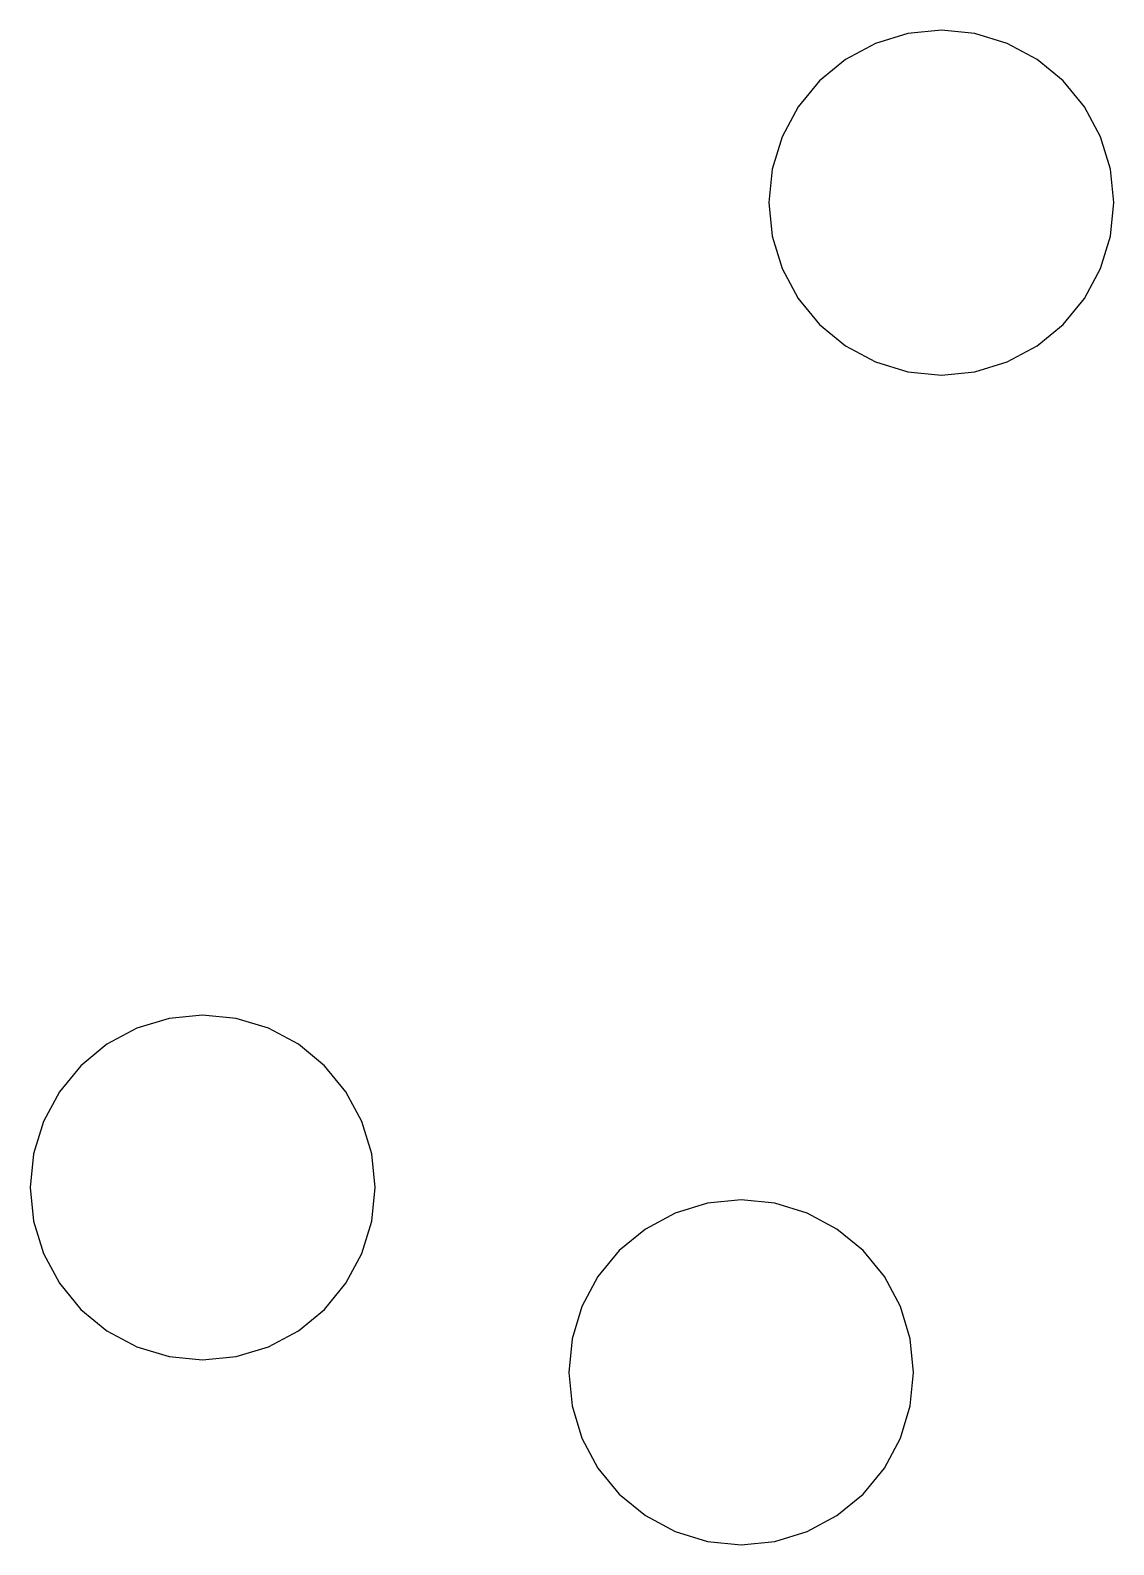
# Model space of a CAD drawing. Header units: metres. Extents: x -18.5 to 3.5, y -27.3 to 3.5.
import ezdxf

# ---------------------------------------------------------------- set-up
doc = ezdxf.new("R2010")
doc.units = ezdxf.units.M

msp = doc.modelspace()

# ---------------------------------------------------------------- linework, layer by layer
for p, q in [((-0.682816, 3.43274), (-1.33939, 3.23357)), ((0, 3.5), (-0.682816, 3.43274)), ((0.682816, 3.43274), (0, 3.5)), ((1.33939, 3.23357), (0.682816, 3.43274)), ((-1.33939, 3.23357), (-1.94449, 2.91014)), ((1.94449, 2.91014), (1.33939, 3.23357)), ((-1.94449, 2.91014), (-2.47487, 2.47487)), ((2.47487, 2.47487), (1.94449, 2.91014)), ((-2.47487, 2.47487), (-2.91014, 1.94449)), ((2.91014, 1.94449), (2.47487, 2.47487)), ((-2.91014, 1.94449), (-3.23357, 1.33939)), ((3.23357, 1.33939), (2.91014, 1.94449)), ((-3.23357, 1.33939), (-3.43274, 0.682816)), ((3.43274, 0.682816), (3.23357, 1.33939)), ((-3.43274, 0.682816), (-3.5, 0)), ((3.5, 0), (3.43274, 0.682816)), ((-3.5, 0), (-3.43274, -0.682816)), ((3.43274, -0.682816), (3.5, 0)), ((-3.43274, -0.682816), (-3.23357, -1.33939)), ((3.23357, -1.33939), (3.43274, -0.682816)), ((-3.23357, -1.33939), (-2.91014, -1.94449)), ((2.91014, -1.94449), (3.23357, -1.33939)), ((-2.91014, -1.94449), (-2.47487, -2.47487)), ((2.47487, -2.47487), (2.91014, -1.94449)), ((-2.47487, -2.47487), (-1.94449, -2.91014)), ((1.94449, -2.91014), (2.47487, -2.47487)), ((-1.94449, -2.91014), (-1.33939, -3.23357)), ((1.33939, -3.23357), (1.94449, -2.91014)), ((-1.33939, -3.23357), (-0.682816, -3.43274)), ((0.682816, -3.43274), (1.33939, -3.23357)), ((-0.682816, -3.43274), (0, -3.5)), ((0, -3.5), (0.682816, -3.43274)), ((-15.6828, -16.5672), (-16.3394, -16.7664)), ((-15, -16.5), (-15.6828, -16.5672)), ((-14.3172, -16.5672), (-15, -16.5)), ((-13.6606, -16.7664), (-14.3172, -16.5672)), ((-16.3394, -16.7664), (-16.9445, -17.0898)), ((-13.0555, -17.0898), (-13.6606, -16.7664)), ((-16.9445, -17.0898), (-17.4749, -17.5251)), ((-12.5251, -17.5251), (-13.0555, -17.0898)), ((-17.4749, -17.5251), (-17.9101, -18.0555)), ((-12.0898, -18.0555), (-12.5251, -17.5251)), ((-17.9101, -18.0555), (-18.2336, -18.6606)), ((-11.7664, -18.6606), (-12.0898, -18.0555)), ((-18.2336, -18.6606), (-18.4327, -19.3172)), ((-11.5672, -19.3172), (-11.7664, -18.6606)), ((-18.4327, -19.3172), (-18.5, -20)), ((-11.5, -20), (-11.5672, -19.3172)), ((-18.5, -20), (-18.4327, -20.6828)), ((-11.5672, -20.6828), (-11.5, -20)), ((-4.06531, -20.2528), (-4.74812, -20.32)), ((-3.38249, -20.32), (-4.06531, -20.2528)), ((-5.40471, -20.5192), (-6.00981, -20.8426)), ((-4.74812, -20.32), (-5.40471, -20.5192)), ((-2.72592, -20.5192), (-3.38249, -20.32)), ((-2.12082, -20.8426), (-2.72592, -20.5192)), ((-18.4327, -20.6828), (-18.2336, -21.3394)), ((-11.7664, -21.3394), (-11.5672, -20.6828)), ((-6.00981, -20.8426), (-6.54019, -21.2779)), ((-1.59044, -21.2779), (-2.12082, -20.8426)), ((-18.2336, -21.3394), (-17.9101, -21.9445)), ((-12.0898, -21.9445), (-11.7664, -21.3394)), ((-6.54019, -21.2779), (-6.97545, -21.8083)), ((-1.15517, -21.8083), (-1.59044, -21.2779)), ((-6.97545, -21.8083), (-7.29889, -22.4134)), ((-0.831726, -22.4134), (-1.15517, -21.8083)), ((-17.9101, -21.9445), (-17.4749, -22.4749)), ((-12.5251, -22.4749), (-12.0898, -21.9445)), ((-7.29889, -22.4134), (-7.49806, -23.0699)), ((-0.632568, -23.0699), (-0.831726, -22.4134)), ((-17.4749, -22.4749), (-16.9445, -22.9101)), ((-13.0555, -22.9101), (-12.5251, -22.4749)), ((-16.9445, -22.9101), (-16.3394, -23.2336)), ((-13.6606, -23.2336), (-13.0555, -22.9101)), ((-16.3394, -23.2336), (-15.6828, -23.4327)), ((-14.3172, -23.4327), (-13.6606, -23.2336)), ((-7.49806, -23.0699), (-7.56531, -23.7528)), ((-0.565308, -23.7528), (-0.632568, -23.0699)), ((-15.6828, -23.4327), (-15, -23.5)), ((-15, -23.5), (-14.3172, -23.4327)), ((-7.56531, -23.7528), (-7.49806, -24.4356)), ((-0.632568, -24.4356), (-0.565308, -23.7528)), ((-7.49806, -24.4356), (-7.29889, -25.0921)), ((-0.831726, -25.0921), (-0.632568, -24.4356)), ((-7.29889, -25.0921), (-6.97545, -25.6973)), ((-1.15517, -25.6973), (-0.831726, -25.0921)), ((-6.97545, -25.6973), (-6.54019, -26.2276)), ((-1.59044, -26.2276), (-1.15517, -25.6973)), ((-6.54019, -26.2276), (-6.00981, -26.6629)), ((-2.12082, -26.6629), (-1.59044, -26.2276)), ((-6.00981, -26.6629), (-5.40471, -26.9863)), ((-2.72592, -26.9863), (-2.12082, -26.6629)), ((-5.40471, -26.9863), (-4.74812, -27.1855)), ((-3.38249, -27.1855), (-2.72592, -26.9863)), ((-4.74812, -27.1855), (-4.06531, -27.2528)), ((-4.06531, -27.2528), (-3.38249, -27.1855))]:
    msp.add_line(p, q)

doc.saveas('drawing.dxf')
